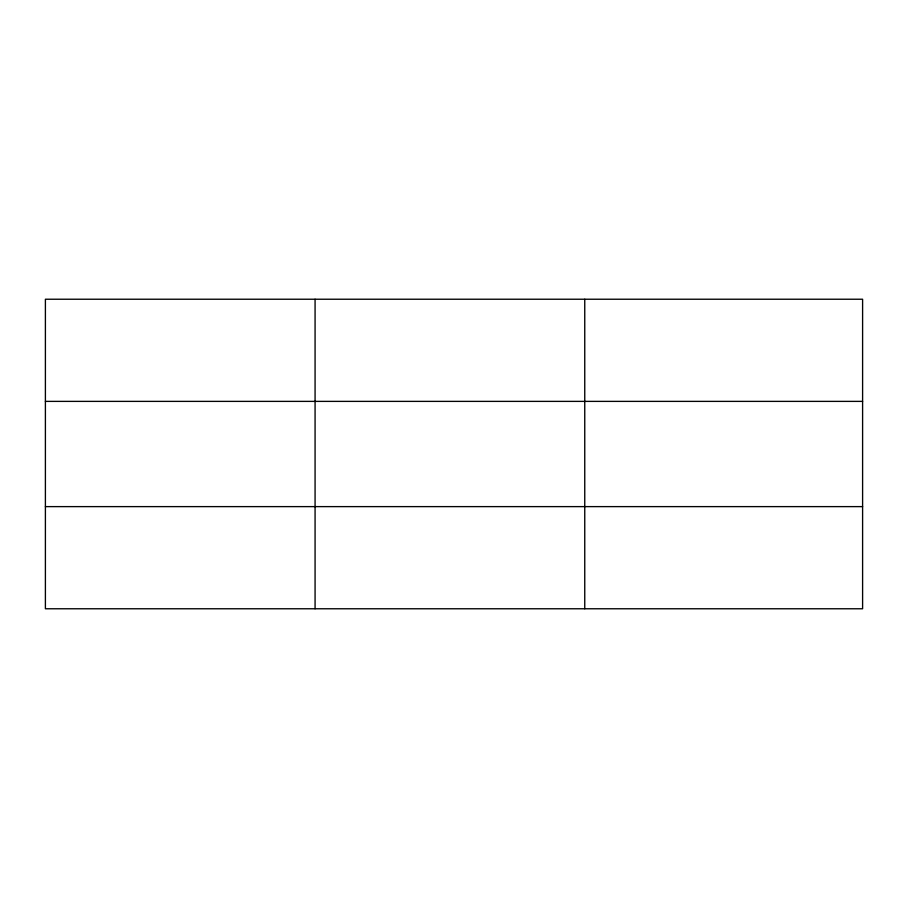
<?xml version="1.0" encoding="UTF-8"?>
<svg xmlns="http://www.w3.org/2000/svg" width="908" height="908" viewBox="0 0 908 908"><rect width="100%" height="100%" fill="white"/><g stroke="black" fill="none" stroke-linecap="round" stroke-linejoin="round"><path stroke-width="1.36" d="M315.076 299.231L315.076 608.769M584.752 299.231L584.752 608.769M862.6 506.619L862.6 608.769L45.4 608.769L45.4 299.231L862.6 299.231L862.6 506.619L45.4 506.619M45.4 401.381L862.6 401.381"/></g></svg>
